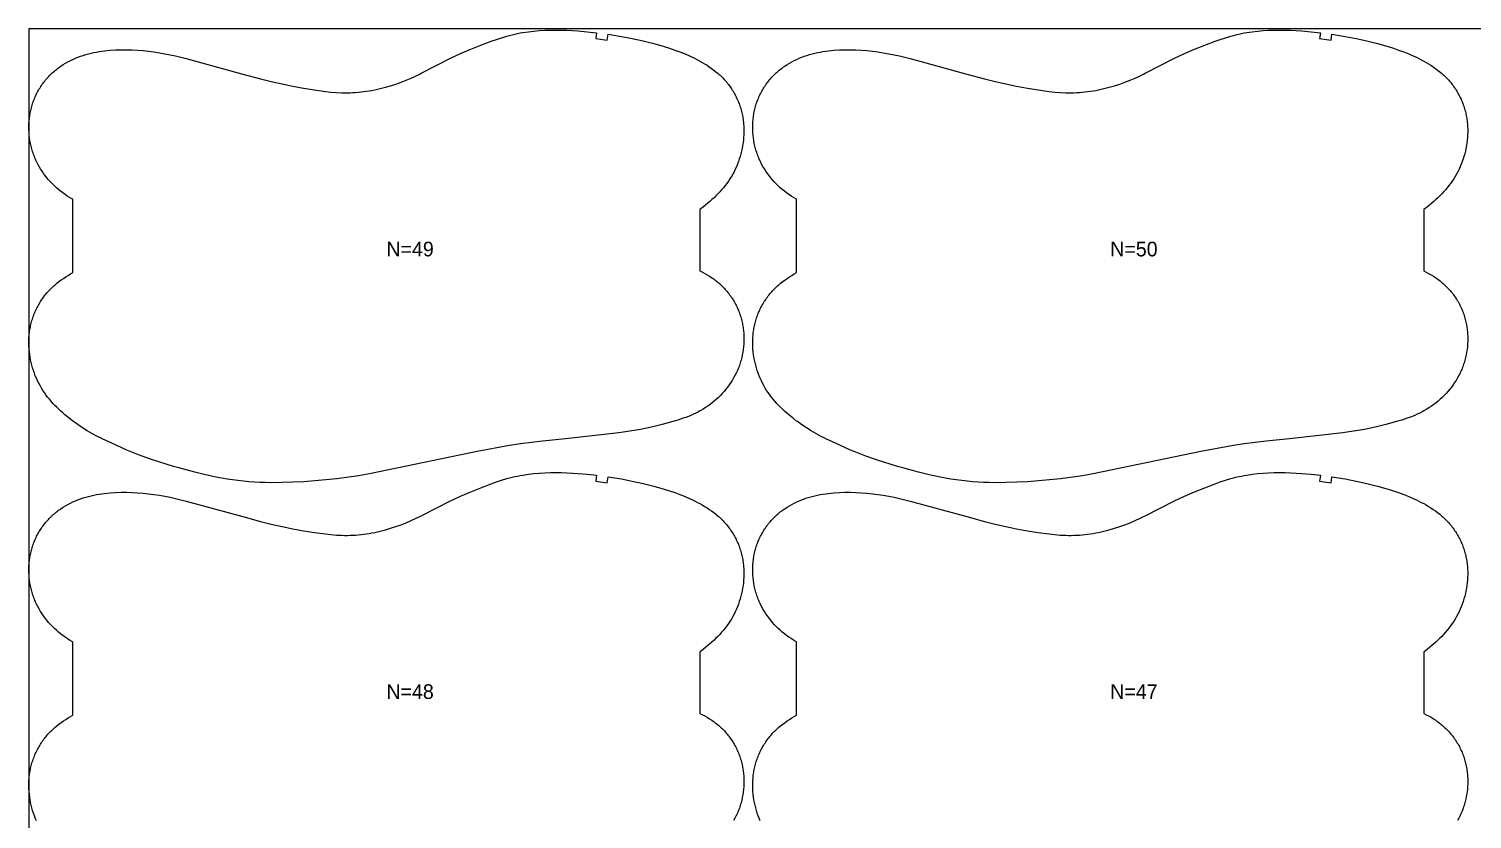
# Model space of a CAD drawing. Header units: inches. Extents: x 0 to 1973, y 0 to 1058.
# Drawn here: x 0.5 to 492.9, y 788.7 to 1058.3 of the extents above; entities that cross this region are included whole.
import ezdxf

# ---------------------------------------------------------------- set-up
doc = ezdxf.new("R2010")
doc.units = ezdxf.units.IN

msp = doc.modelspace()

# ---------------------------------------------------------------- linework, layer by layer
at = {"layer": '1'}
for points in [[(0.5, 0), (1972.8415, 0), (1972.8415, 1058.3472), (0.5, 1058.3472), (0.5, 0)], [(230.7094, 997.6757), (229.4612, 996.7188), (229.4612, 975.7491), (230.297, 975.346), (231.1288, 974.9112), (231.9461, 974.449), (232.7475, 973.9595), (233.5317, 973.4429), (233.917, 973.1745), (234.2975, 972.8995), (234.673, 972.6178), (235.0434, 972.3295), (235.4085, 972.0346), (235.7681, 971.7332), (236.1221, 971.4252), (236.4703, 971.1108), (236.8126, 970.7899), (237.1487, 970.4625), (237.4786, 970.1288), (237.8021, 969.7887), (238.119, 969.4426), (238.4293, 969.0904), (238.7329, 968.7324), (239.0296, 968.3687), (239.3193, 967.9993), (239.6019, 967.6245), (239.8773, 967.2444), (240.1454, 966.8591), (240.4061, 966.4688), (240.6592, 966.0736), (240.9047, 965.6735), (241.1424, 965.2689), (241.3721, 964.8597), (241.5939, 964.4462), (241.8076, 964.0284), (242.0131, 963.6066), (242.2105, 963.1809), (242.3996, 962.7515), (242.5806, 962.3186), (242.7534, 961.8822), (242.9179, 961.4427), (243.0742, 961.0001), (243.2222, 960.5546), (243.3619, 960.1065), (243.4932, 959.6558), (243.6163, 959.2028), (243.731, 958.7476), (243.8373, 958.2903), (243.9352, 957.8313), (244.0247, 957.3705), (244.1058, 956.9083), (244.1785, 956.4447), (244.2428, 955.9798), (244.2988, 955.5139), (244.3465, 955.0471), (244.3859, 954.5794), (244.417, 954.1112), (244.4399, 953.6424), (244.4612, 952.7038), (244.4499, 951.765), (244.4063, 950.8269), (244.3306, 949.8908), (244.223, 948.9578), (244.0837, 948.0291), (243.9125, 947.1058), (243.7096, 946.1891), (243.5963, 945.7337), (243.475, 945.2803), (243.3458, 944.8292), (243.2087, 944.3805), (243.0637, 943.9343), (242.9108, 943.4908), (242.75, 943.0502), (242.5812, 942.6125), (242.4046, 942.178), (242.2202, 941.7467), (242.0282, 941.3188), (241.8286, 940.8942), (241.4073, 940.0557), (240.9572, 939.232), (240.4794, 938.4238), (239.9747, 937.6319), (239.4442, 936.857), (238.8887, 936.0998), (238.3092, 935.3611), (237.7064, 934.6414), (237.0811, 933.9413), (236.4339, 933.2614), (235.7656, 932.6022), (235.0769, 931.9644), (234.3685, 931.3484), (233.6411, 930.7549), (232.8955, 930.1843), (232.1325, 929.637), (231.3532, 929.1132), (230.5584, 928.6131), (229.7491, 928.1371), (229.4612, 927.979), (228.9262, 927.6853), (228.0906, 927.2581), (227.2433, 926.8555), (226.3853, 926.4776), (225.5176, 926.1224), (224.6415, 925.7878), (223.758, 925.4714), (221.9736, 924.8846), (220.1735, 924.344), (216.5507, 923.3528), (212.9021, 922.4701), (209.228, 921.6941), (205.5314, 921.0345), (201.8162, 920.4947), (183.5961, 918.5), (175.6872, 917.6341), (168.2317, 916.7389), (164.5225, 916.1584), (153.441, 914.1356), (116.6734, 906.5098), (112.9694, 905.895), (105.5307, 904.8612), (101.7998, 904.4382), (98.0606, 904.0961), (94.3149, 903.8327), (90.5649, 903.6436), (86.8116, 903.53), (83.0563, 903.5), (81.1789, 903.5254), (79.3025, 903.5838), (77.4277, 903.6788), (75.5551, 903.8119), (73.6858, 903.9839), (71.8206, 904.1953), (69.9602, 904.4463), (68.105, 904.7344), (64.4107, 905.4085), (60.7388, 906.1935), (57.0883, 907.0725), (51.6962, 908.528), (49.849, 909.068), (42.6919, 911.3419), (39.1424, 912.5707), (37.3819, 913.2225), (35.6358, 913.9095), (33.906, 914.6359), (28.7742, 916.9585), (25.478, 918.5), (25.3704, 918.5503), (23.6886, 919.3839), (22.0326, 920.2645), (21.2169, 920.7271), (20.4098, 921.205), (18.8212, 922.2038), (17.2657, 923.2554), (15.7425, 924.3545), (15.5, 924.5404), (14.2517, 925.4973), (12.7983, 926.6862), (12.0873, 927.2992), (11.3879, 927.9253), (10.7008, 928.5649), (10.0266, 929.2186), (9.3663, 929.8868), (8.7214, 930.57), (8.0934, 931.2684), (7.484, 931.9825), (6.8947, 932.7126), (6.3273, 933.4591), (5.7832, 934.2223), (5.2642, 935.0025), (4.7715, 935.8), (4.3054, 936.6138), (3.8658, 937.4428), (3.4526, 938.2858), (3.066, 939.1418), (2.7056, 940.0095), (2.3717, 940.8878), (2.064, 941.7757), (1.7826, 942.672), (1.5279, 943.576), (1.3002, 944.4869), (1.1, 945.404), (0.9278, 946.3266), (0.7838, 947.2539), (0.6687, 948.1853), (0.5827, 949.1201), (0.5263, 950.0574), (0.5, 950.9961), (0.5044, 951.9351), (0.54, 952.8733), (0.6074, 953.8094), (0.6532, 954.2764), (0.7071, 954.7424), (0.7693, 955.2074), (0.8397, 955.6711), (0.9184, 956.1335), (1.0056, 956.5943), (1.1012, 957.0535), (1.2053, 957.5109), (1.3177, 957.9663), (1.4385, 958.4197), (1.5675, 958.8708), (1.7047, 959.3196), (1.85, 959.7658), (2.0034, 960.2094), (2.1649, 960.6501), (2.3343, 961.0879), (2.5116, 961.5227), (2.6967, 961.9541), (2.8897, 962.3823), (3.0904, 962.8068), (3.2988, 963.2278), (3.5148, 963.6449), (3.7383, 964.058), (3.9694, 964.4671), (4.2078, 964.8718), (4.4536, 965.2722), (4.7066, 965.6679), (4.9669, 966.059), (5.2342, 966.4451), (5.5085, 966.8261), (5.7898, 967.202), (6.078, 967.5724), (6.3729, 967.9374), (6.6746, 968.2966), (6.9829, 968.65), (7.2977, 968.9974), (7.6191, 969.3387), (7.9468, 969.6736), (8.2809, 970.0021), (8.621, 970.3242), (8.967, 970.6401), (9.3186, 970.9499), (10.0377, 971.5517), (10.7764, 972.1305), (11.5328, 972.6873), (12.305, 973.2232), (13.0911, 973.7391), (13.8892, 974.2359), (14.6975, 974.7147), (15.5, 975.1673), (15.5, 1000.1575), (15.2121, 1000.3155), (14.4028, 1000.7915), (13.608, 1001.2916), (12.8286, 1001.8154), (12.0657, 1002.3627), (11.3201, 1002.9333), (10.5927, 1003.5268), (9.8843, 1004.1428), (9.1955, 1004.7806), (8.5272, 1005.4398), (7.8801, 1006.1197), (7.2547, 1006.8198), (6.652, 1007.5395), (6.0724, 1008.2782), (5.517, 1009.0354), (4.9864, 1009.8103), (4.4817, 1010.6023), (4.0039, 1011.4104), (3.5539, 1012.2341), (3.1325, 1013.0726), (2.933, 1013.4972), (2.7409, 1013.9251), (2.5565, 1014.3564), (2.3799, 1014.7909), (2.2112, 1015.2286), (2.0504, 1015.6692), (1.8974, 1016.1127), (1.7524, 1016.5589), (1.6153, 1017.0076), (1.4861, 1017.4587), (1.3649, 1017.9121), (1.2515, 1018.3675), (1.0486, 1019.2842), (0.8775, 1020.2075), (0.7381, 1021.1362), (0.6306, 1022.0692), (0.5549, 1023.0053), (0.5113, 1023.9434), (0.5, 1024.8822), (0.5213, 1025.8208), (0.5442, 1026.2896), (0.5753, 1026.7578), (0.6147, 1027.2255), (0.6623, 1027.6923), (0.7183, 1028.1582), (0.7826, 1028.6231), (0.8553, 1029.0867), (0.9364, 1029.5489), (1.0259, 1030.0097), (1.1239, 1030.4687), (1.2302, 1030.926), (1.3449, 1031.3812), (1.4679, 1031.8342), (1.5993, 1032.2849), (1.739, 1032.733), (1.887, 1033.1785), (2.0433, 1033.6211), (2.2078, 1034.0606), (2.3805, 1034.497), (2.5615, 1034.9299), (2.7507, 1035.3593), (2.9481, 1035.785), (3.1536, 1036.2068), (3.3672, 1036.6246), (3.589, 1037.0381), (3.8188, 1037.4473), (4.0565, 1037.8519), (4.3019, 1038.252), (4.555, 1038.6472), (4.8157, 1039.0375), (5.0838, 1039.4228), (5.3592, 1039.8029), (5.6419, 1040.1777), (5.9316, 1040.5471), (6.2283, 1040.9108), (6.5318, 1041.2688), (6.8422, 1041.621), (7.1591, 1041.9671), (7.4826, 1042.3072), (7.8124, 1042.6409), (8.1486, 1042.9683), (8.4908, 1043.2892), (8.8391, 1043.6037), (9.1931, 1043.9116), (9.5527, 1044.213), (9.9178, 1044.5079), (10.2882, 1044.7962), (10.6637, 1045.0779), (11.0442, 1045.3529), (11.4294, 1045.6213), (12.2137, 1046.1379), (13.0151, 1046.6274), (13.8323, 1047.0896), (14.6641, 1047.5244), (15.5094, 1047.932), (16.3672, 1048.3127), (17.2363, 1048.6667), (18.1158, 1048.9944), (19.0046, 1049.2961), (19.9017, 1049.572), (20.8061, 1049.8225), (21.7167, 1050.0481), (22.6329, 1050.2498), (23.5539, 1050.429), (24.4792, 1050.5868), (25.4081, 1050.7246), (26.3399, 1050.8436), (28.2096, 1051.0304), (30.0837, 1051.1558), (31.96, 1051.2225), (33.837, 1051.2314), (35.7132, 1051.1839), (37.5873, 1051.0813), (39.4582, 1050.9276), (41.3252, 1050.7269), (43.1875, 1050.4837), (45.0443, 1050.2012), (46.8944, 1049.8798), (48.7369, 1049.5186), (50.5706, 1049.117), (54.2123, 1048.205), (73.5183, 1042.9409), (79.5721, 1041.2902), (83.218, 1040.3913), (86.8799, 1039.5601), (90.5578, 1038.8029), (94.2494, 1038.1163), (97.9534, 1037.5026), (101.6739, 1036.9963), (103.5418, 1036.7976), (105.4138, 1036.647), (107.2886, 1036.5549), (108.2265, 1036.5342), (109.1646, 1036.532), (110.1027, 1036.5495), (111.0403, 1036.5866), (111.9772, 1036.6428), (112.9129, 1036.7178), (113.8471, 1036.8112), (114.7793, 1036.9227), (115.7093, 1037.0519), (116.6367, 1037.1983), (117.561, 1037.3617), (118.4822, 1037.5415), (120.3146, 1037.9486), (122.133, 1038.4158), (123.9364, 1038.9395), (125.7236, 1039.5163), (127.4927, 1040.146), (129.2416, 1040.8287), (130.9681, 1041.5644), (132.6716, 1042.3514), (133.8724, 1042.9409), (134.3566, 1043.1786), (144.3837, 1048.3141), (147.791, 1049.8911), (151.24, 1051.3764), (154.7192, 1052.7877), (158.2312, 1054.117), (160.0018, 1054.7446), (161.7843, 1055.336), (163.5811, 1055.8787), (164.4855, 1056.128), (165.3943, 1056.3605), (166.3077, 1056.5751), (167.2252, 1056.7719), (168.1466, 1056.9513), (169.0713, 1057.1138), (170.929, 1057.39), (172.7948, 1057.6041), (174.6657, 1057.7603), (176.54, 1057.8644), (178.4166, 1057.9225), (180.2943, 1057.9409), (182.1719, 1057.9245), (184.0487, 1057.8737), (185.9241, 1057.7879), (187.7972, 1057.6663), (190.9864, 1057.3795), (194.1685, 1057.0149), (193.9226, 1055.0301), (197.8516, 1054.5084), (198.1337, 1056.4884), (202.6922, 1055.7713), (206.3812, 1055.0712), (210.0473, 1054.2599), (213.6864, 1053.3362), (217.2943, 1052.2957), (219.0849, 1051.729), (220.8631, 1051.1258), (222.6257, 1050.4798), (224.3692, 1049.7849), (226.0898, 1049.0354), (226.9403, 1048.6387), (227.7835, 1048.2266), (228.6188, 1047.7987), (229.4457, 1047.3544), (230.2636, 1046.8931), (231.072, 1046.4143), (231.8701, 1045.9175), (232.6562, 1045.4016), (233.4283, 1044.8657), (234.1847, 1044.3089), (234.9234, 1043.7301), (235.6425, 1043.1283), (235.9941, 1042.8185), (236.3401, 1042.5026), (236.6803, 1042.1805), (237.0143, 1041.852), (237.3421, 1041.5171), (237.6634, 1041.1758), (237.9783, 1040.8284), (238.2866, 1040.475), (238.5882, 1040.1158), (238.8832, 1039.7509), (239.1713, 1039.3804), (239.4526, 1039.0045), (239.727, 1038.6235), (239.9943, 1038.2374), (240.2545, 1037.8463), (240.5075, 1037.4506), (240.7533, 1037.0502), (240.9918, 1036.6455), (241.2228, 1036.2364), (241.4464, 1035.8233), (241.6624, 1035.4062), (241.8708, 1034.9852), (242.0715, 1034.5607), (242.2644, 1034.1325), (242.4496, 1033.7011), (242.6269, 1033.2663), (242.7963, 1032.8285), (242.9577, 1032.3878), (243.1111, 1031.9442), (243.2565, 1031.498), (243.3937, 1031.0492), (243.5227, 1030.5981), (243.6434, 1030.1447), (243.7558, 1029.6893), (243.8599, 1029.2319), (243.9556, 1028.7727), (244.0427, 1028.3119), (244.1215, 1027.8495), (244.1919, 1027.3858), (244.254, 1026.9208), (244.3079, 1026.4548), (244.3537, 1025.9878), (244.4211, 1025.0517), (244.4567, 1024.1135), (244.4612, 1023.1745), (244.4349, 1022.2358), (244.3785, 1021.2985), (244.2925, 1020.3637), (244.1773, 1019.4323), (244.0334, 1018.505), (243.8611, 1017.5824), (243.661, 1016.6653), (243.4333, 1015.7544), (243.1786, 1014.8504), (242.8972, 1013.9541), (242.5895, 1013.0662), (242.2555, 1012.1879), (241.8952, 1011.3202), (241.5085, 1010.4642), (241.0954, 1009.6212), (240.6558, 1008.7922), (240.1897, 1007.9784), (239.697, 1007.1809), (239.1779, 1006.4007), (238.6339, 1005.6375), (238.0664, 1004.891), (237.4772, 1004.1609), (236.8677, 1003.4468), (236.2398, 1002.7484), (235.5948, 1002.0652), (234.9345, 1001.397), (234.2604, 1000.7433), (233.5732, 1000.1037), (232.8738, 999.4776), (230.7094, 997.6757)], [(477.6694, 997.6757), (476.4212, 996.7188), (476.4212, 975.7491), (477.257, 975.346), (478.0888, 974.9112), (478.9061, 974.449), (479.7075, 973.9595), (480.4917, 973.4429), (480.877, 973.1745), (481.2575, 972.8995), (481.633, 972.6178), (482.0034, 972.3295), (482.3685, 972.0346), (482.7281, 971.7332), (483.0821, 971.4252), (483.4303, 971.1108), (483.7726, 970.7899), (484.1087, 970.4625), (484.4386, 970.1288), (484.7621, 969.7887), (485.079, 969.4426), (485.3893, 969.0904), (485.6929, 968.7324), (485.9896, 968.3687), (486.2793, 967.9993), (486.5619, 967.6245), (486.8373, 967.2444), (487.1054, 966.8591), (487.3661, 966.4688), (487.6192, 966.0736), (487.8647, 965.6735), (488.1024, 965.2689), (488.3321, 964.8597), (488.5539, 964.4462), (488.7676, 964.0284), (488.9731, 963.6066), (489.1705, 963.1809), (489.3596, 962.7515), (489.5406, 962.3186), (489.7134, 961.8822), (489.8779, 961.4427), (490.0342, 961.0001), (490.1822, 960.5546), (490.3219, 960.1065), (490.4532, 959.6558), (490.5763, 959.2028), (490.691, 958.7476), (490.7973, 958.2903), (490.8952, 957.8313), (490.9847, 957.3705), (491.0658, 956.9083), (491.1385, 956.4447), (491.2028, 955.9798), (491.2588, 955.5139), (491.3065, 955.0471), (491.3459, 954.5794), (491.377, 954.1112), (491.3999, 953.6424), (491.4212, 952.7038), (491.4099, 951.765), (491.3663, 950.8269), (491.2906, 949.8908), (491.183, 948.9578), (491.0437, 948.0291), (490.8725, 947.1058), (490.6696, 946.1891), (490.5563, 945.7337), (490.435, 945.2803), (490.3058, 944.8292), (490.1687, 944.3805), (490.0237, 943.9343), (489.8708, 943.4908), (489.71, 943.0502), (489.5412, 942.6125), (489.3646, 942.178), (489.1802, 941.7467), (488.9882, 941.3188), (488.7886, 940.8942), (488.3673, 940.0557), (487.9172, 939.232), (487.4394, 938.4238), (486.9347, 937.6319), (486.4042, 936.857), (485.8487, 936.0998), (485.2692, 935.3611), (484.6664, 934.6414), (484.0411, 933.9413), (483.3939, 933.2614), (482.7256, 932.6022), (482.0369, 931.9644), (481.3285, 931.3484), (480.6011, 930.7549), (479.8555, 930.1843), (479.0925, 929.637), (478.3132, 929.1132), (477.5184, 928.6131), (476.7091, 928.1371), (476.4212, 927.979), (475.8862, 927.6853), (475.0506, 927.2581), (474.2033, 926.8555), (473.3453, 926.4776), (472.4776, 926.1224), (471.6015, 925.7878), (470.718, 925.4714), (468.9336, 924.8846), (467.1335, 924.344), (463.5107, 923.3528), (459.8621, 922.4701), (456.188, 921.6941), (452.4914, 921.0345), (448.7762, 920.4947), (430.5561, 918.5), (422.6472, 917.6341), (415.1917, 916.7389), (411.4825, 916.1584), (400.401, 914.1356), (363.6334, 906.5098), (359.9294, 905.895), (352.4907, 904.8612), (348.7598, 904.4382), (345.0206, 904.0961), (341.2749, 903.8327), (337.5249, 903.6436), (333.7716, 903.53), (330.0163, 903.5), (328.1389, 903.5254), (326.2625, 903.5838), (324.3877, 903.6788), (322.5151, 903.8119), (320.6458, 903.9839), (318.7806, 904.1953), (316.9202, 904.4463), (315.065, 904.7344), (311.3707, 905.4085), (307.6988, 906.1935), (304.0483, 907.0725), (298.6562, 908.528), (296.809, 909.068), (289.6519, 911.3419), (286.1024, 912.5707), (284.3419, 913.2225), (282.5958, 913.9095), (280.866, 914.6359), (275.7342, 916.9585), (272.438, 918.5), (272.3304, 918.5503), (270.6486, 919.3839), (268.9926, 920.2645), (268.1769, 920.7271), (267.3698, 921.205), (265.7812, 922.2038), (264.2257, 923.2554), (262.7025, 924.3545), (262.46, 924.5404), (261.2117, 925.4973), (259.7583, 926.6862), (259.0473, 927.2992), (258.3479, 927.9253), (257.6608, 928.5649), (256.9866, 929.2186), (256.3263, 929.8868), (255.6814, 930.57), (255.0534, 931.2684), (254.444, 931.9825), (253.8547, 932.7126), (253.2873, 933.4591), (252.7432, 934.2223), (252.2242, 935.0025), (251.7315, 935.8), (251.2654, 936.6138), (250.8258, 937.4428), (250.4126, 938.2858), (250.026, 939.1418), (249.6656, 940.0095), (249.3317, 940.8878), (249.024, 941.7757), (248.7426, 942.672), (248.4879, 943.576), (248.2602, 944.4869), (248.06, 945.404), (247.8878, 946.3266), (247.7438, 947.2539), (247.6287, 948.1853), (247.5427, 949.1201), (247.4863, 950.0574), (247.46, 950.9961), (247.4644, 951.9351), (247.5, 952.8733), (247.5674, 953.8094), (247.6132, 954.2764), (247.6671, 954.7424), (247.7293, 955.2074), (247.7997, 955.6711), (247.8784, 956.1335), (247.9656, 956.5943), (248.0612, 957.0535), (248.1653, 957.5109), (248.2777, 957.9663), (248.3985, 958.4197), (248.5275, 958.8708), (248.6647, 959.3196), (248.81, 959.7658), (248.9634, 960.2094), (249.1249, 960.6501), (249.2943, 961.0879), (249.4716, 961.5227), (249.6567, 961.9541), (249.8497, 962.3823), (250.0504, 962.8068), (250.2588, 963.2278), (250.4748, 963.6449), (250.6983, 964.058), (250.9294, 964.4671), (251.1678, 964.8718), (251.4136, 965.2722), (251.6666, 965.6679), (251.9269, 966.059), (252.1942, 966.4451), (252.4685, 966.8261), (252.7498, 967.202), (253.038, 967.5724), (253.3329, 967.9374), (253.6346, 968.2966), (253.9429, 968.65), (254.2577, 968.9974), (254.5791, 969.3387), (254.9068, 969.6736), (255.2409, 970.0021), (255.581, 970.3242), (255.927, 970.6401), (256.2786, 970.9499), (256.9977, 971.5517), (257.7364, 972.1305), (258.4928, 972.6873), (259.265, 973.2232), (260.0511, 973.7391), (260.8492, 974.2359), (261.6575, 974.7147), (262.46, 975.1673), (262.46, 1000.1575), (262.1721, 1000.3155), (261.3628, 1000.7915), (260.568, 1001.2916), (259.7886, 1001.8154), (259.0257, 1002.3627), (258.2801, 1002.9333), (257.5527, 1003.5268), (256.8443, 1004.1428), (256.1555, 1004.7806), (255.4872, 1005.4398), (254.8401, 1006.1197), (254.2147, 1006.8198), (253.612, 1007.5395), (253.0324, 1008.2782), (252.477, 1009.0354), (251.9464, 1009.8103), (251.4417, 1010.6023), (250.9639, 1011.4104), (250.5139, 1012.2341), (250.0925, 1013.0726), (249.893, 1013.4972), (249.7009, 1013.9251), (249.5165, 1014.3564), (249.3399, 1014.7909), (249.1712, 1015.2286), (249.0104, 1015.6692), (248.8574, 1016.1127), (248.7124, 1016.5589), (248.5753, 1017.0076), (248.4461, 1017.4587), (248.3249, 1017.9121), (248.2115, 1018.3675), (248.0086, 1019.2842), (247.8375, 1020.2075), (247.6981, 1021.1362), (247.5906, 1022.0692), (247.5149, 1023.0053), (247.4713, 1023.9434), (247.46, 1024.8822), (247.4813, 1025.8208), (247.5042, 1026.2896), (247.5353, 1026.7578), (247.5747, 1027.2255), (247.6223, 1027.6923), (247.6783, 1028.1582), (247.7426, 1028.6231), (247.8153, 1029.0867), (247.8964, 1029.5489), (247.9859, 1030.0097), (248.0839, 1030.4687), (248.1902, 1030.926), (248.3049, 1031.3812), (248.4279, 1031.8342), (248.5593, 1032.2849), (248.699, 1032.733), (248.847, 1033.1785), (249.0033, 1033.6211), (249.1678, 1034.0606), (249.3405, 1034.497), (249.5215, 1034.9299), (249.7107, 1035.3593), (249.9081, 1035.785), (250.1136, 1036.2068), (250.3272, 1036.6246), (250.549, 1037.0381), (250.7788, 1037.4473), (251.0165, 1037.8519), (251.2619, 1038.252), (251.515, 1038.6472), (251.7757, 1039.0375), (252.0438, 1039.4228), (252.3192, 1039.8029), (252.6019, 1040.1777), (252.8916, 1040.5471), (253.1883, 1040.9108), (253.4918, 1041.2688), (253.8022, 1041.621), (254.1191, 1041.9671), (254.4426, 1042.3072), (254.7724, 1042.6409), (255.1086, 1042.9683), (255.4508, 1043.2892), (255.7991, 1043.6037), (256.1531, 1043.9116), (256.5127, 1044.213), (256.8778, 1044.5079), (257.2482, 1044.7962), (257.6237, 1045.0779), (258.0042, 1045.3529), (258.3894, 1045.6213), (259.1737, 1046.1379), (259.9751, 1046.6274), (260.7923, 1047.0896), (261.6241, 1047.5244), (262.4694, 1047.932), (263.3272, 1048.3127), (264.1963, 1048.6667), (265.0758, 1048.9944), (265.9646, 1049.2961), (266.8617, 1049.572), (267.7661, 1049.8225), (268.6767, 1050.0481), (269.5929, 1050.2498), (270.5139, 1050.429), (271.4392, 1050.5868), (272.3681, 1050.7246), (273.2999, 1050.8436), (275.1696, 1051.0304), (277.0437, 1051.1558), (278.92, 1051.2225), (280.797, 1051.2314), (282.6732, 1051.1839), (284.5473, 1051.0813), (286.4182, 1050.9276), (288.2852, 1050.7269), (290.1475, 1050.4837), (292.0043, 1050.2012), (293.8544, 1049.8798), (295.6969, 1049.5186), (297.5306, 1049.117), (301.1723, 1048.205), (320.4783, 1042.9409), (326.5321, 1041.2902), (330.178, 1040.3913), (333.8399, 1039.5601), (337.5178, 1038.8029), (341.2094, 1038.1163), (344.9134, 1037.5026), (348.6339, 1036.9963), (350.5018, 1036.7976), (352.3738, 1036.647), (354.2486, 1036.5549), (355.1865, 1036.5342), (356.1246, 1036.532), (357.0627, 1036.5495), (358.0003, 1036.5866), (358.9372, 1036.6428), (359.8729, 1036.7178), (360.8071, 1036.8112), (361.7393, 1036.9227), (362.6693, 1037.0519), (363.5967, 1037.1983), (364.521, 1037.3617), (365.4422, 1037.5415), (367.2746, 1037.9486), (369.093, 1038.4158), (370.8964, 1038.9395), (372.6836, 1039.5163), (374.4527, 1040.146), (376.2016, 1040.8287), (377.9281, 1041.5644), (379.6316, 1042.3514), (380.8324, 1042.9409), (381.3166, 1043.1786), (391.3437, 1048.3141), (394.751, 1049.8911), (398.2, 1051.3764), (401.6792, 1052.7877), (405.1912, 1054.117), (406.9618, 1054.7446), (408.7443, 1055.336), (410.5411, 1055.8787), (411.4455, 1056.128), (412.3543, 1056.3605), (413.2677, 1056.5751), (414.1852, 1056.7719), (415.1066, 1056.9513), (416.0313, 1057.1138), (417.889, 1057.39), (419.7548, 1057.6041), (421.6257, 1057.7603), (423.5, 1057.8644), (425.3766, 1057.9225), (427.2543, 1057.9409), (429.1319, 1057.9245), (431.0087, 1057.8737), (432.8841, 1057.7879), (434.7572, 1057.6663), (437.9464, 1057.3795), (441.1285, 1057.0149), (440.8826, 1055.0301), (444.8116, 1054.5084), (445.0937, 1056.4884), (449.6522, 1055.7713), (453.3412, 1055.0712), (457.0073, 1054.2599), (460.6464, 1053.3362), (464.2543, 1052.2957), (466.0449, 1051.729), (467.8231, 1051.1258), (469.5857, 1050.4798), (471.3292, 1049.7849), (473.0498, 1049.0354), (473.9003, 1048.6387), (474.7435, 1048.2266), (475.5788, 1047.7987), (476.4057, 1047.3544), (477.2236, 1046.8931), (478.032, 1046.4143), (478.8301, 1045.9175), (479.6162, 1045.4016), (480.3883, 1044.8657), (481.1447, 1044.3089), (481.8834, 1043.7301), (482.6025, 1043.1283), (482.9541, 1042.8185), (483.3001, 1042.5026), (483.6403, 1042.1805), (483.9743, 1041.852), (484.3021, 1041.5171), (484.6234, 1041.1758), (484.9383, 1040.8284), (485.2466, 1040.475), (485.5482, 1040.1158), (485.8432, 1039.7509), (486.1313, 1039.3804), (486.4126, 1039.0045), (486.687, 1038.6235), (486.9543, 1038.2374), (487.2145, 1037.8463), (487.4675, 1037.4506), (487.7133, 1037.0502), (487.9518, 1036.6455), (488.1828, 1036.2364), (488.4064, 1035.8233), (488.6224, 1035.4062), (488.8308, 1034.9852), (489.0315, 1034.5607), (489.2244, 1034.1325), (489.4096, 1033.7011), (489.5869, 1033.2663), (489.7563, 1032.8285), (489.9177, 1032.3878), (490.0711, 1031.9442), (490.2165, 1031.498), (490.3537, 1031.0492), (490.4827, 1030.5981), (490.6034, 1030.1447), (490.7158, 1029.6893), (490.8199, 1029.2319), (490.9156, 1028.7727), (491.0027, 1028.3119), (491.0815, 1027.8495), (491.1519, 1027.3858), (491.214, 1026.9208), (491.2679, 1026.4548), (491.3137, 1025.9878), (491.3811, 1025.0517), (491.4167, 1024.1135), (491.4212, 1023.1745), (491.3949, 1022.2358), (491.3385, 1021.2985), (491.2525, 1020.3637), (491.1373, 1019.4323), (490.9934, 1018.505), (490.8211, 1017.5824), (490.621, 1016.6653), (490.3933, 1015.7544), (490.1386, 1014.8504), (489.8572, 1013.9541), (489.5495, 1013.0662), (489.2155, 1012.1879), (488.8552, 1011.3202), (488.4685, 1010.4642), (488.0554, 1009.6212), (487.6158, 1008.7922), (487.1497, 1007.9784), (486.657, 1007.1809), (486.1379, 1006.4007), (485.5939, 1005.6375), (485.0264, 1004.891), (484.4372, 1004.1609), (483.8277, 1003.4468), (483.1998, 1002.7484), (482.5548, 1002.0652), (481.8945, 1001.397), (481.2204, 1000.7433), (480.5332, 1000.1037), (479.8338, 999.4776), (477.6694, 997.6757)]]:
    msp.add_lwpolyline(points, close=True, dxfattribs=at)
for points in [[(3.066, 788.1418), (2.7056, 789.0095), (2.3717, 789.8878), (2.064, 790.7757), (1.7826, 791.672), (1.5279, 792.576), (1.3002, 793.4869), (1.1, 794.404), (0.9278, 795.3266), (0.7838, 796.2539), (0.6687, 797.1853), (0.5827, 798.1201), (0.5263, 799.0574), (0.5, 799.9961), (0.5044, 800.9351), (0.54, 801.8733), (0.6074, 802.8094), (0.6532, 803.2764), (0.7071, 803.7424), (0.7693, 804.2074), (0.8397, 804.6711), (0.9184, 805.1335), (1.0056, 805.5943), (1.1012, 806.0535), (1.2053, 806.5109), (1.3177, 806.9663), (1.4385, 807.4197), (1.5675, 807.8708), (1.7047, 808.3196), (1.85, 808.7658), (2.0034, 809.2094), (2.1649, 809.6501), (2.3343, 810.0879), (2.5116, 810.5227), (2.6967, 810.9541), (2.8897, 811.3823), (3.0904, 811.8068), (3.2988, 812.2278), (3.5148, 812.6449), (3.7383, 813.058), (3.9694, 813.4671), (4.2078, 813.8718), (4.4536, 814.2722), (4.7066, 814.6679), (4.9669, 815.059), (5.2342, 815.4451), (5.5085, 815.8261), (5.7898, 816.202), (6.078, 816.5724), (6.3729, 816.9374), (6.6746, 817.2966), (6.9829, 817.65), (7.2977, 817.9974), (7.6191, 818.3387), (7.9468, 818.6736), (8.2809, 819.0021), (8.621, 819.3242), (8.967, 819.6401), (9.3186, 819.9499), (10.0377, 820.5517), (10.7764, 821.1305), (11.5328, 821.6873), (12.305, 822.2232), (13.0911, 822.7391), (13.8892, 823.2359), (14.6975, 823.7147), (15.5, 824.1673), (15.5, 849.1575), (15.2121, 849.3155), (14.4028, 849.7915), (13.608, 850.2916), (12.8286, 850.8154), (12.0657, 851.3627), (11.3201, 851.9333), (10.5927, 852.5268), (9.8843, 853.1428), (9.1955, 853.7806), (8.5272, 854.4398), (7.8801, 855.1197), (7.2547, 855.8198), (6.652, 856.5395), (6.0724, 857.2782), (5.517, 858.0354), (4.9864, 858.8103), (4.4817, 859.6023), (4.0039, 860.4104), (3.5539, 861.2341), (3.1325, 862.0726), (2.933, 862.4972), (2.7409, 862.9251), (2.5565, 863.3564), (2.3799, 863.7909), (2.2112, 864.2286), (2.0504, 864.6692), (1.8974, 865.1127), (1.7524, 865.5589), (1.6153, 866.0076), (1.4861, 866.4587), (1.3649, 866.9121), (1.2515, 867.3675), (1.0486, 868.2842), (0.8775, 869.2075), (0.7381, 870.1362), (0.6306, 871.0692), (0.5549, 872.0053), (0.5113, 872.9434), (0.5, 873.8822), (0.5213, 874.8208), (0.5442, 875.2896), (0.5753, 875.7578), (0.6147, 876.2255), (0.6623, 876.6923), (0.7183, 877.1582), (0.7826, 877.6231), (0.8553, 878.0867), (0.9364, 878.5489), (1.0259, 879.0097), (1.1239, 879.4687), (1.2302, 879.926), (1.3449, 880.3812), (1.4679, 880.8342), (1.5993, 881.2849), (1.739, 881.733), (1.887, 882.1785), (2.0433, 882.6211), (2.2078, 883.0606), (2.3805, 883.497), (2.5615, 883.9299), (2.7507, 884.3593), (2.9481, 884.785), (3.1536, 885.2068), (3.3672, 885.6246), (3.589, 886.0381), (3.8188, 886.4473), (4.0565, 886.8519), (4.3019, 887.252), (4.555, 887.6472), (4.8157, 888.0375), (5.0838, 888.4228), (5.3592, 888.8029), (5.6419, 889.1777), (5.9316, 889.5471), (6.2283, 889.9108), (6.5318, 890.2688), (6.8422, 890.621), (7.1591, 890.9671), (7.4826, 891.3072), (7.8124, 891.6409), (8.1486, 891.9683), (8.4908, 892.2892), (8.8391, 892.6037), (9.1931, 892.9116), (9.5527, 893.213), (9.9178, 893.5079), (10.2882, 893.7962), (10.6637, 894.0779), (11.0442, 894.3529), (11.4294, 894.6213), (12.2137, 895.1379), (13.0151, 895.6274), (13.8323, 896.0896), (14.6641, 896.5244), (15.5094, 896.932), (16.3672, 897.3127), (17.2363, 897.6667), (18.1158, 897.9944), (19.0046, 898.2961), (19.9017, 898.572), (20.8061, 898.8225), (21.7167, 899.0481), (22.6329, 899.2498), (23.5539, 899.429), (24.4792, 899.5868), (25.4081, 899.7246), (26.3399, 899.8436), (28.2096, 900.0304), (30.0837, 900.1558), (31.96, 900.2225), (33.837, 900.2314), (35.7132, 900.1839), (37.5873, 900.0813), (39.4582, 899.9276), (41.3252, 899.7269), (43.1875, 899.4837), (45.0443, 899.2012), (46.8944, 898.8798), (48.7369, 898.5186), (50.5706, 898.117), (54.2123, 897.205), (73.5183, 891.9409), (79.5721, 890.2902), (83.218, 889.3913), (86.8799, 888.5601), (90.5578, 887.8029), (94.2494, 887.1163), (97.9534, 886.5026), (101.6739, 885.9963), (103.5418, 885.7976), (105.4138, 885.647), (107.2886, 885.5549), (108.2265, 885.5342), (109.1646, 885.532), (110.1027, 885.5495), (111.0403, 885.5866), (111.9772, 885.6428), (112.9129, 885.7178), (113.8471, 885.8112), (114.7793, 885.9227), (115.7093, 886.0519), (116.6367, 886.1983), (117.561, 886.3617), (118.4822, 886.5415), (120.3146, 886.9486), (122.133, 887.4158), (123.9364, 887.9395), (125.7236, 888.5163), (127.4927, 889.146), (129.2416, 889.8287), (130.9681, 890.5644), (132.6716, 891.3514), (133.8724, 891.9409), (134.3566, 892.1786), (144.3837, 897.3141), (147.791, 898.8911), (151.24, 900.3764), (154.7192, 901.7877), (158.2312, 903.117), (160.0018, 903.7446), (161.7843, 904.336), (163.5811, 904.8787), (164.4855, 905.128), (165.3943, 905.3605), (166.3077, 905.5751), (167.2252, 905.7719), (168.1466, 905.9513), (169.0713, 906.1138), (170.929, 906.39), (172.7948, 906.6041), (174.6657, 906.7603), (176.54, 906.8644), (178.4166, 906.9225), (180.2943, 906.9409), (182.1719, 906.9245), (184.0487, 906.8737), (185.9241, 906.7879), (187.7972, 906.6663), (190.9864, 906.3795), (194.1685, 906.0149), (193.9226, 904.0301), (197.8516, 903.5084), (198.1337, 905.4884), (202.6922, 904.7713), (206.3812, 904.0712), (210.0473, 903.2599), (213.6864, 902.3362), (217.2943, 901.2957), (219.0849, 900.729), (220.8631, 900.1258), (222.6257, 899.4798), (224.3692, 898.7849), (226.0898, 898.0354), (226.9403, 897.6387), (227.7835, 897.2266), (228.6188, 896.7987), (229.4457, 896.3544), (230.2636, 895.8931), (231.072, 895.4143), (231.8701, 894.9175), (232.6562, 894.4016), (233.4283, 893.8657), (234.1847, 893.3089), (234.9234, 892.7301), (235.6425, 892.1283), (235.9941, 891.8185), (236.3401, 891.5026), (236.6803, 891.1805), (237.0143, 890.852), (237.3421, 890.5171), (237.6634, 890.1758), (237.9783, 889.8284), (238.2866, 889.475), (238.5882, 889.1158), (238.8832, 888.7509), (239.1713, 888.3804), (239.4526, 888.0045), (239.727, 887.6235), (239.9943, 887.2374), (240.2545, 886.8463), (240.5075, 886.4506), (240.7533, 886.0502), (240.9918, 885.6455), (241.2228, 885.2364), (241.4464, 884.8233), (241.6624, 884.4062), (241.8708, 883.9852), (242.0715, 883.5607), (242.2644, 883.1325), (242.4496, 882.7011), (242.6269, 882.2663), (242.7963, 881.8285), (242.9577, 881.3878), (243.1111, 880.9442), (243.2565, 880.498), (243.3937, 880.0492), (243.5227, 879.5981), (243.6434, 879.1447), (243.7558, 878.6893), (243.8599, 878.2319), (243.9556, 877.7727), (244.0427, 877.3119), (244.1215, 876.8495), (244.1919, 876.3858), (244.254, 875.9208), (244.3079, 875.4548), (244.3537, 874.9878), (244.4211, 874.0517), (244.4567, 873.1135), (244.4612, 872.1745), (244.4349, 871.2358), (244.3785, 870.2985), (244.2925, 869.3637), (244.1773, 868.4323), (244.0334, 867.505), (243.8611, 866.5824), (243.661, 865.6653), (243.4333, 864.7544), (243.1786, 863.8504), (242.8972, 862.9541), (242.5895, 862.0662), (242.2555, 861.1879), (241.8952, 860.3202), (241.5085, 859.4642), (241.0954, 858.6212), (240.6558, 857.7922), (240.1897, 856.9784), (239.697, 856.1809), (239.1779, 855.4007), (238.6339, 854.6375), (238.0664, 853.891), (237.4772, 853.1609), (236.8677, 852.4468), (236.2398, 851.7484), (235.5948, 851.0652), (234.9345, 850.397), (234.2604, 849.7433), (233.5732, 849.1037), (232.8738, 848.4776), (230.7094, 846.6757), (230.7094, 846.6757), (229.4612, 845.7188), (229.4612, 824.7491), (230.297, 824.346), (231.1288, 823.9112), (231.9461, 823.449), (232.7475, 822.9595), (233.5317, 822.4429), (233.917, 822.1745), (234.2975, 821.8995), (234.673, 821.6178), (235.0434, 821.3295), (235.4085, 821.0346), (235.7681, 820.7332), (236.1221, 820.4252), (236.4703, 820.1108), (236.8126, 819.7899), (237.1487, 819.4625), (237.4786, 819.1288), (237.8021, 818.7887), (238.119, 818.4426), (238.4293, 818.0904), (238.7329, 817.7324), (239.0296, 817.3687), (239.3193, 816.9993), (239.6019, 816.6245), (239.8773, 816.2444), (240.1454, 815.8591), (240.4061, 815.4688), (240.6592, 815.0736), (240.9047, 814.6735), (241.1424, 814.2689), (241.3721, 813.8597), (241.5939, 813.4462), (241.8076, 813.0284), (242.0131, 812.6066), (242.2105, 812.1809), (242.3996, 811.7515), (242.5806, 811.3186), (242.7534, 810.8822), (242.9179, 810.4427), (243.0742, 810.0001), (243.2222, 809.5546), (243.3619, 809.1065), (243.4932, 808.6558), (243.6163, 808.2028), (243.731, 807.7476), (243.8373, 807.2903), (243.9352, 806.8313), (244.0247, 806.3705), (244.1058, 805.9083), (244.1785, 805.4447), (244.2428, 804.9798), (244.2988, 804.5139), (244.3465, 804.0471), (244.3859, 803.5794), (244.417, 803.1112), (244.4399, 802.6424), (244.4612, 801.7038), (244.4499, 800.765), (244.4063, 799.8269), (244.3306, 798.8908), (244.223, 797.9578), (244.0837, 797.0291), (243.9125, 796.1058), (243.7096, 795.1891), (243.5963, 794.7337), (243.475, 794.2803), (243.3458, 793.8292), (243.2087, 793.3805), (243.0637, 792.9343), (242.9108, 792.4908), (242.75, 792.0502), (242.5812, 791.6125), (242.4046, 791.178), (242.2202, 790.7467), (242.0282, 790.3188), (241.8286, 789.8942), (241.4073, 789.0557), (240.9572, 788.232)], [(250.026, 788.1418), (249.6656, 789.0095), (249.3317, 789.8878), (249.024, 790.7757), (248.7426, 791.672), (248.4879, 792.576), (248.2602, 793.4869), (248.06, 794.404), (247.8878, 795.3266), (247.7438, 796.2539), (247.6287, 797.1853), (247.5427, 798.1201), (247.4863, 799.0574), (247.46, 799.9961), (247.4644, 800.9351), (247.5, 801.8733), (247.5674, 802.8094), (247.6132, 803.2764), (247.6671, 803.7424), (247.7293, 804.2074), (247.7997, 804.6711), (247.8784, 805.1335), (247.9656, 805.5943), (248.0612, 806.0535), (248.1653, 806.5109), (248.2777, 806.9663), (248.3985, 807.4197), (248.5275, 807.8708), (248.6647, 808.3196), (248.81, 808.7658), (248.9634, 809.2094), (249.1249, 809.6501), (249.2943, 810.0879), (249.4716, 810.5227), (249.6567, 810.9541), (249.8497, 811.3823), (250.0504, 811.8068), (250.2588, 812.2278), (250.4748, 812.6449), (250.6983, 813.058), (250.9294, 813.4671), (251.1678, 813.8718), (251.4136, 814.2722), (251.6666, 814.6679), (251.9269, 815.059), (252.1942, 815.4451), (252.4685, 815.8261), (252.7498, 816.202), (253.038, 816.5724), (253.3329, 816.9374), (253.6346, 817.2966), (253.9429, 817.65), (254.2577, 817.9974), (254.5791, 818.3387), (254.9068, 818.6736), (255.2409, 819.0021), (255.581, 819.3242), (255.927, 819.6401), (256.2786, 819.9499), (256.9977, 820.5517), (257.7364, 821.1305), (258.4928, 821.6873), (259.265, 822.2232), (260.0511, 822.7391), (260.8492, 823.2359), (261.6575, 823.7147), (262.46, 824.1673), (262.46, 849.1575), (262.1721, 849.3155), (261.3628, 849.7915), (260.568, 850.2916), (259.7886, 850.8154), (259.0257, 851.3627), (258.2801, 851.9333), (257.5527, 852.5268), (256.8443, 853.1428), (256.1555, 853.7806), (255.4872, 854.4398), (254.8401, 855.1197), (254.2147, 855.8198), (253.612, 856.5395), (253.0324, 857.2782), (252.477, 858.0354), (251.9464, 858.8103), (251.4417, 859.6023), (250.9639, 860.4104), (250.5139, 861.2341), (250.0925, 862.0726), (249.893, 862.4972), (249.7009, 862.9251), (249.5165, 863.3564), (249.3399, 863.7909), (249.1712, 864.2286), (249.0104, 864.6692), (248.8574, 865.1127), (248.7124, 865.5589), (248.5753, 866.0076), (248.4461, 866.4587), (248.3249, 866.9121), (248.2115, 867.3675), (248.0086, 868.2842), (247.8375, 869.2075), (247.6981, 870.1362), (247.5906, 871.0692), (247.5149, 872.0053), (247.4713, 872.9434), (247.46, 873.8822), (247.4813, 874.8208), (247.5042, 875.2896), (247.5353, 875.7578), (247.5747, 876.2255), (247.6223, 876.6923), (247.6783, 877.1582), (247.7426, 877.6231), (247.8153, 878.0867), (247.8964, 878.5489), (247.9859, 879.0097), (248.0839, 879.4687), (248.1902, 879.926), (248.3049, 880.3812), (248.4279, 880.8342), (248.5593, 881.2849), (248.699, 881.733), (248.847, 882.1785), (249.0033, 882.6211), (249.1678, 883.0606), (249.3405, 883.497), (249.5215, 883.9299), (249.7107, 884.3593), (249.9081, 884.785), (250.1136, 885.2068), (250.3272, 885.6246), (250.549, 886.0381), (250.7788, 886.4473), (251.0165, 886.8519), (251.2619, 887.252), (251.515, 887.6472), (251.7757, 888.0375), (252.0438, 888.4228), (252.3192, 888.8029), (252.6019, 889.1777), (252.8916, 889.5471), (253.1883, 889.9108), (253.4918, 890.2688), (253.8022, 890.621), (254.1191, 890.9671), (254.4426, 891.3072), (254.7724, 891.6409), (255.1086, 891.9683), (255.4508, 892.2892), (255.7991, 892.6037), (256.1531, 892.9116), (256.5127, 893.213), (256.8778, 893.5079), (257.2482, 893.7962), (257.6237, 894.0779), (258.0042, 894.3529), (258.3894, 894.6213), (259.1737, 895.1379), (259.9751, 895.6274), (260.7923, 896.0896), (261.6241, 896.5244), (262.4694, 896.932), (263.3272, 897.3127), (264.1963, 897.6667), (265.0758, 897.9944), (265.9646, 898.2961), (266.8617, 898.572), (267.7661, 898.8225), (268.6767, 899.0481), (269.5929, 899.2498), (270.5139, 899.429), (271.4392, 899.5868), (272.3681, 899.7246), (273.2999, 899.8436), (275.1696, 900.0304), (277.0437, 900.1558), (278.92, 900.2225), (280.797, 900.2314), (282.6732, 900.1839), (284.5473, 900.0813), (286.4182, 899.9276), (288.2852, 899.7269), (290.1475, 899.4837), (292.0043, 899.2012), (293.8544, 898.8798), (295.6969, 898.5186), (297.5306, 898.117), (301.1723, 897.205), (320.4783, 891.9409), (326.5321, 890.2902), (330.178, 889.3913), (333.8399, 888.5601), (337.5178, 887.8029), (341.2094, 887.1163), (344.9134, 886.5026), (348.6339, 885.9963), (350.5018, 885.7976), (352.3738, 885.647), (354.2486, 885.5549), (355.1865, 885.5342), (356.1246, 885.532), (357.0627, 885.5495), (358.0003, 885.5866), (358.9372, 885.6428), (359.8729, 885.7178), (360.8071, 885.8112), (361.7393, 885.9227), (362.6693, 886.0519), (363.5967, 886.1983), (364.521, 886.3617), (365.4422, 886.5415), (367.2746, 886.9486), (369.093, 887.4158), (370.8964, 887.9395), (372.6836, 888.5163), (374.4527, 889.146), (376.2016, 889.8287), (377.9281, 890.5644), (379.6316, 891.3514), (380.8324, 891.9409), (381.3166, 892.1786), (391.3437, 897.3141), (394.751, 898.8911), (398.2, 900.3764), (401.6792, 901.7877), (405.1912, 903.117), (406.9618, 903.7446), (408.7443, 904.336), (410.5411, 904.8787), (411.4455, 905.128), (412.3543, 905.3605), (413.2677, 905.5751), (414.1852, 905.7719), (415.1066, 905.9513), (416.0313, 906.1138), (417.889, 906.39), (419.7548, 906.6041), (421.6257, 906.7603), (423.5, 906.8644), (425.3766, 906.9225), (427.2543, 906.9409), (429.1319, 906.9245), (431.0087, 906.8737), (432.8841, 906.7879), (434.7572, 906.6663), (437.9464, 906.3795), (441.1285, 906.0149), (440.8826, 904.0301), (444.8116, 903.5084), (445.0937, 905.4884), (449.6522, 904.7713), (453.3412, 904.0712), (457.0073, 903.2599), (460.6464, 902.3362), (464.2543, 901.2957), (466.0449, 900.729), (467.8231, 900.1258), (469.5857, 899.4798), (471.3292, 898.7849), (473.0498, 898.0354), (473.9003, 897.6387), (474.7435, 897.2266), (475.5788, 896.7987), (476.4057, 896.3544), (477.2236, 895.8931), (478.032, 895.4143), (478.8301, 894.9175), (479.6162, 894.4016), (480.3883, 893.8657), (481.1447, 893.3089), (481.8834, 892.7301), (482.6025, 892.1283), (482.9541, 891.8185), (483.3001, 891.5026), (483.6403, 891.1805), (483.9743, 890.852), (484.3021, 890.5171), (484.6234, 890.1758), (484.9383, 889.8284), (485.2466, 889.475), (485.5482, 889.1158), (485.8432, 888.7509), (486.1313, 888.3804), (486.4126, 888.0045), (486.687, 887.6235), (486.9543, 887.2374), (487.2145, 886.8463), (487.4675, 886.4506), (487.7133, 886.0502), (487.9518, 885.6455), (488.1828, 885.2364), (488.4064, 884.8233), (488.6224, 884.4062), (488.8308, 883.9852), (489.0315, 883.5607), (489.2244, 883.1325), (489.4096, 882.7011), (489.5869, 882.2663), (489.7563, 881.8285), (489.9177, 881.3878), (490.0711, 880.9442), (490.2165, 880.498), (490.3537, 880.0492), (490.4827, 879.5981), (490.6034, 879.1447), (490.7158, 878.6893), (490.8199, 878.2319), (490.9156, 877.7727), (491.0027, 877.3119), (491.0815, 876.8495), (491.1519, 876.3858), (491.214, 875.9208), (491.2679, 875.4548), (491.3137, 874.9878), (491.3811, 874.0517), (491.4167, 873.1135), (491.4212, 872.1745), (491.3949, 871.2358), (491.3385, 870.2985), (491.2525, 869.3637), (491.1373, 868.4323), (490.9934, 867.505), (490.8211, 866.5824), (490.621, 865.6653), (490.3933, 864.7544), (490.1386, 863.8504), (489.8572, 862.9541), (489.5495, 862.0662), (489.2155, 861.1879), (488.8552, 860.3202), (488.4685, 859.4642), (488.0554, 858.6212), (487.6158, 857.7922), (487.1497, 856.9784), (486.657, 856.1809), (486.1379, 855.4007), (485.5939, 854.6375), (485.0264, 853.891), (484.4372, 853.1609), (483.8277, 852.4468), (483.1998, 851.7484), (482.5548, 851.0652), (481.8945, 850.397), (481.2204, 849.7433), (480.5332, 849.1037), (479.8338, 848.4776), (477.6694, 846.6757), (477.6694, 846.6757), (476.4212, 845.7188), (476.4212, 824.7491), (477.257, 824.346), (478.0888, 823.9112), (478.9061, 823.449), (479.7075, 822.9595), (480.4917, 822.4429), (480.877, 822.1745), (481.2575, 821.8995), (481.633, 821.6178), (482.0034, 821.3295), (482.3685, 821.0346), (482.7281, 820.7332), (483.0821, 820.4252), (483.4303, 820.1108), (483.7726, 819.7899), (484.1087, 819.4625), (484.4386, 819.1288), (484.7621, 818.7887), (485.079, 818.4426), (485.3893, 818.0904), (485.6929, 817.7324), (485.9896, 817.3687), (486.2793, 816.9993), (486.5619, 816.6245), (486.8373, 816.2444), (487.1054, 815.8591), (487.3661, 815.4688), (487.6192, 815.0736), (487.8647, 814.6735), (488.1024, 814.2689), (488.3321, 813.8597), (488.5539, 813.4462), (488.7676, 813.0284), (488.9731, 812.6066), (489.1705, 812.1809), (489.3596, 811.7515), (489.5406, 811.3186), (489.7134, 810.8822), (489.8779, 810.4427), (490.0342, 810.0001), (490.1822, 809.5546), (490.3219, 809.1065), (490.4532, 808.6558), (490.5763, 808.2028), (490.691, 807.7476), (490.7973, 807.2903), (490.8952, 806.8313), (490.9847, 806.3705), (491.0658, 805.9083), (491.1385, 805.4447), (491.2028, 804.9798), (491.2588, 804.5139), (491.3065, 804.0471), (491.3459, 803.5794), (491.377, 803.1112), (491.3999, 802.6424), (491.4212, 801.7038), (491.4099, 800.765), (491.3663, 799.8269), (491.2906, 798.8908), (491.183, 797.9578), (491.0437, 797.0291), (490.8725, 796.1058), (490.6696, 795.1891), (490.5563, 794.7337), (490.435, 794.2803), (490.3058, 793.8292), (490.1687, 793.3805), (490.0237, 792.9343), (489.8708, 792.4908), (489.71, 792.0502), (489.5412, 791.6125), (489.3646, 791.178), (489.1802, 790.7467), (488.9882, 790.3188), (488.7886, 789.8942), (488.3673, 789.0557), (487.9172, 788.232)]]:
    msp.add_lwpolyline(points, dxfattribs=at)

# ---------------------------------------------------------------- texts
for s, p in [('N=49', (122.4806, 980.7204)), ('N=50', (369.4406, 980.7204)), ('N=48', (122.4806, 829.7204)), ('N=47', (369.4406, 829.7204))]:
    msp.add_text(s, height=5, dxfattribs=at).set_placement(p)

doc.saveas('drawing.dxf')
